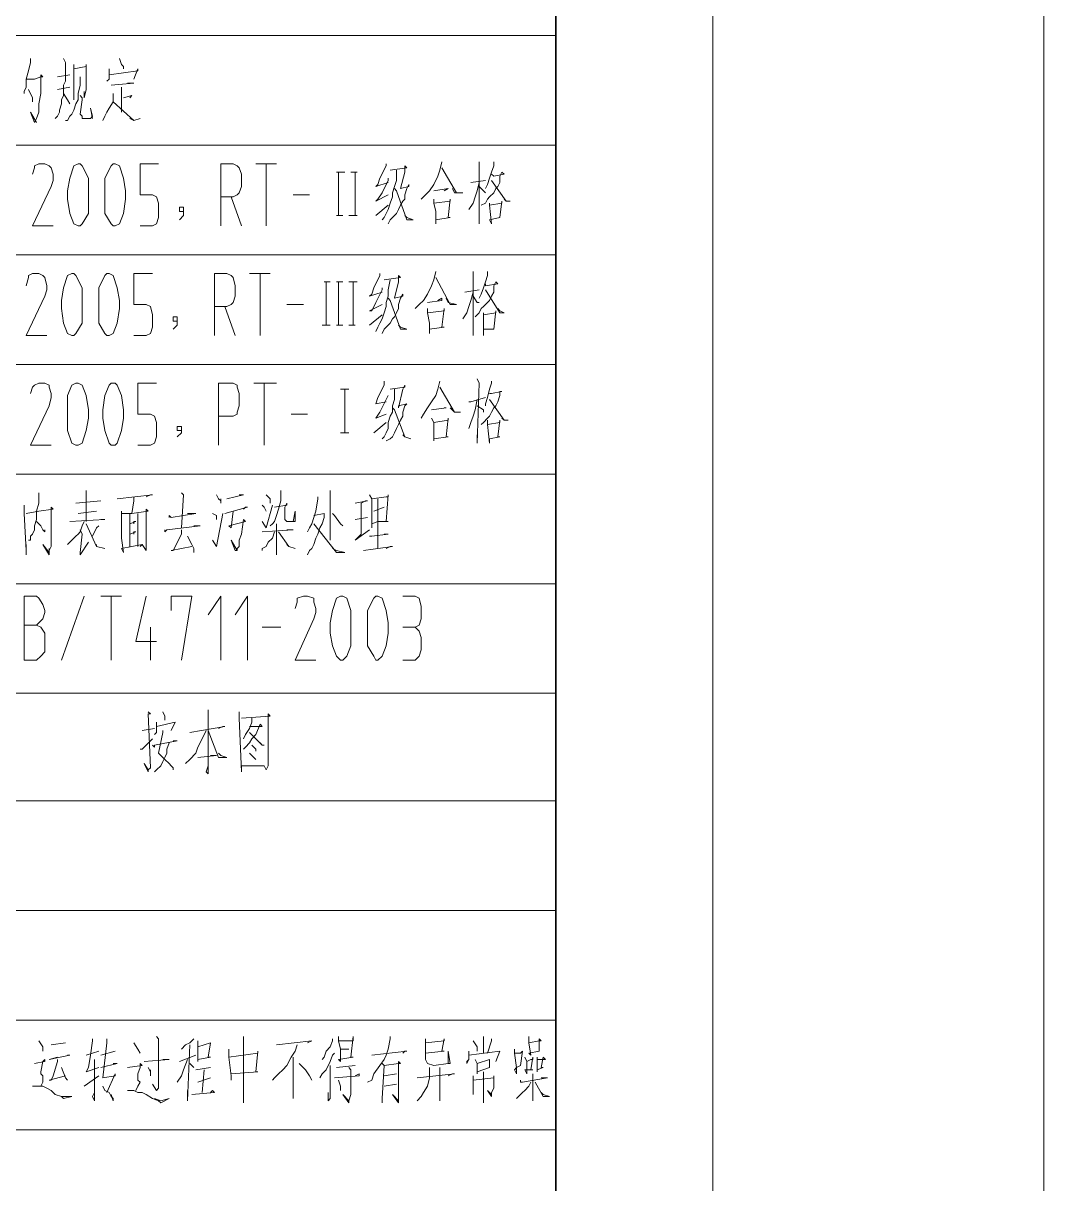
# Model space of a CAD drawing. Header units: inches. Extents: x 46040 to 48278, y -91226 to -88002.
# Drawn here: x 48040.7 to 48277.6, y -88799 to -88529.6 of the extents above; entities that cross this region are included whole.
import ezdxf

# ---------------------------------------------------------------- set-up
doc = ezdxf.new("R2010")
doc.units = ezdxf.units.IN
doc.layers.add('图层 1', color=7, linetype='Continuous')
doc.layers.add('轮廓线', color=7, linetype='Continuous')

msp = doc.modelspace()

# ---------------------------------------------------------------- linework, layer by layer
at = {"layer": '图层 1', "lineweight": 0}
msp.add_lwpolyline([(46039.835, -88001.65), (48277.593, -88001.65), (48277.593, -91226.291), (46039.835, -91226.291), (46039.835, -88001.65)], dxfattribs=at)
at = {"layer": '轮廓线', "lineweight": 18}
for points in [[(48200.796, -88003.568), (48200.796, -91059.248)], [(47511.995, -88532.529), (48164.316, -88532.529)], [(48042.394, -88537.808), (48042.394, -88538.769), (48041.913, -88540.689), (48041.433, -88542.609), (48041.433, -88544.529), (48040.956, -88545.49), (48040.956, -88545.969)], [(48050.073, -88537.808), (48050.554, -88538.769), (48050.554, -88541.17), (48050.554, -88543.09), (48050.073, -88544.049), (48050.073, -88545.49), (48050.073, -88546.449), (48049.593, -88547.41), (48049.593, -88548.369), (48049.116, -88549.808), (48049.116, -88550.289), (48048.636, -88551.25), (48048.155, -88551.728)], [(48063.034, -88537.808), (48063.515, -88539.25), (48063.995, -88539.728), (48063.995, -88540.209)], [(48052.476, -88539.25), (48052.476, -88540.209), (48052.476, -88545.969), (48052.476, -88547.41), (48052.476, -88546.93), (48052.476, -88545.49)], [(48060.636, -88540.209), (48060.636, -88541.17), (48060.636, -88541.65), (48060.636, -88542.129), (48060.636, -88542.609), (48060.155, -88543.09)], [(48060.636, -88541.65), (48067.355, -88540.689), (48067.355, -88540.209), (48066.394, -88542.609)], [(48041.433, -88542.609), (48043.355, -88542.609), (48044.796, -88542.129), (48045.276, -88542.129), (48044.796, -88541.65), (48044.796, -88544.049), (48044.796, -88545.969), (48044.316, -88548.369), (48044.316, -88550.289), (48043.835, -88551.728), (48043.355, -88552.689), (48042.394, -88550.289), (48043.835, -88552.689)], [(48048.636, -88542.129), (48051.515, -88541.65)], [(48053.913, -88542.129), (48053.913, -88542.609), (48053.913, -88544.049), (48053.433, -88545.969), (48053.433, -88547.41), (48052.956, -88548.369), (48052.476, -88549.808), (48051.995, -88550.769), (48051.515, -88551.25), (48051.034, -88552.209), (48050.554, -88552.209)], [(48041.913, -88545.01), (48042.874, -88546.93), (48042.874, -88547.889)], [(48048.636, -88545.01), (48051.515, -88544.529)], [(48050.073, -88545.969), (48051.034, -88547.41), (48051.515, -88548.369)], [(48061.593, -88545.969), (48061.593, -88546.449), (48061.593, -88547.889), (48060.636, -88549.33), (48060.155, -88550.289), (48059.675, -88551.25), (48059.194, -88552.209)], [(48061.116, -88544.049), (48066.394, -88543.568), (48065.913, -88543.568), (48064.956, -88543.568)], [(48063.515, -88544.529), (48063.515, -88545.01), (48063.515, -88550.289)], [(48053.913, -88546.449), (48054.394, -88546.93), (48054.394, -88547.41), (48053.913, -88550.769), (48054.394, -88551.25), (48054.394, -88551.728), (48054.874, -88551.728), (48055.835, -88551.728), (48056.316, -88551.728), (48056.796, -88551.25), (48056.316, -88549.33), (48056.796, -88551.728)], [(48063.995, -88546.93), (48063.995, -88546.93), (48065.913, -88546.449), (48065.433, -88546.93)], [(47511.995, -88557.969), (48164.316, -88557.969)], [(48137.913, -88561.808), (48137.433, -88563.728), (48136.956, -88565.17), (48135.995, -88567.09), (48135.034, -88568.529), (48134.073, -88569.49), (48133.116, -88570.449)], [(48146.554, -88561.808), (48146.554, -88562.289), (48146.554, -88576.209), (48146.554, -88575.728), (48146.554, -88574.289)], [(48149.913, -88561.808), (48149.913, -88562.769), (48149.433, -88564.209), (48148.956, -88565.65), (48148.476, -88567.09), (48147.995, -88568.049)], [(48042.874, -88564.689), (48043.355, -88563.25), (48043.355, -88562.769), (48044.316, -88562.289), (48045.753, -88562.289), (48046.714, -88562.769), (48047.194, -88563.25), (48047.675, -88564.689), (48047.675, -88566.129), (48047.194, -88567.568), (48042.874, -88576.689), (48047.675, -88576.689)], [(48053.913, -88576.689), (48054.394, -88576.209), (48055.835, -88573.808), (48055.835, -88570.449), (48055.835, -88568.529), (48055.835, -88565.65), (48054.394, -88562.769), (48053.913, -88562.289), (48053.433, -88562.289), (48052.476, -88562.769), (48051.515, -88565.65), (48051.034, -88568.529), (48051.034, -88570.449), (48051.515, -88573.808), (48052.476, -88576.209), (48053.433, -88576.689), (48053.913, -88576.689)], [(48062.073, -88576.689), (48063.034, -88576.209), (48063.995, -88573.808), (48064.476, -88570.449), (48064.476, -88568.529), (48063.995, -88565.65), (48063.034, -88562.769), (48062.073, -88562.289), (48061.593, -88562.289), (48061.116, -88562.769), (48059.675, -88565.65), (48059.675, -88568.529), (48059.675, -88570.449), (48059.675, -88573.808), (48061.116, -88576.209), (48061.593, -88576.689), (48062.073, -88576.689)], [(48067.835, -88576.689), (48070.714, -88576.689), (48071.675, -88576.209), (48072.155, -88574.769), (48072.155, -88571.41), (48071.675, -88569.969), (48070.714, -88569.49), (48067.835, -88569.49), (48067.835, -88562.289), (48072.155, -88562.289)], [(48086.554, -88576.689), (48086.554, -88562.289), (48089.433, -88562.289), (48090.394, -88562.769), (48090.874, -88563.25), (48091.355, -88564.689), (48091.355, -88567.568), (48090.874, -88569.01), (48090.394, -88569.49), (48089.433, -88569.969), (48086.554, -88569.969)], [(48094.714, -88562.289), (48099.515, -88562.289)], [(48097.116, -88562.289), (48097.116, -88576.689)], [(48113.433, -88564.209), (48115.355, -88564.209)], [(48113.913, -88564.209), (48113.913, -88574.289)], [(48116.796, -88564.209), (48118.233, -88564.209)], [(48117.753, -88564.209), (48117.753, -88574.289)], [(48124.956, -88562.289), (48124.956, -88562.769), (48123.515, -88565.65), (48123.034, -88567.09), (48122.554, -88567.568), (48125.433, -88566.609)], [(48127.355, -88563.728), (48127.355, -88566.129), (48126.874, -88567.568), (48126.394, -88569.01), (48126.394, -88569.969), (48125.913, -88571.41), (48125.433, -88572.849), (48124.956, -88573.808), (48124.476, -88574.769), (48123.995, -88575.25)], [(48125.913, -88563.728), (48129.753, -88563.25), (48129.276, -88562.769), (48129.276, -88564.209), (48128.316, -88568.049), (48130.233, -88567.568), (48130.233, -88567.09), (48129.753, -88568.049), (48129.276, -88569.49), (48129.276, -88570.449), (48128.796, -88570.93), (48128.316, -88571.889), (48127.835, -88572.849), (48127.355, -88573.808), (48126.394, -88574.769), (48125.913, -88575.25), (48125.433, -88576.209)], [(48137.913, -88563.25), (48141.276, -88569.01), (48142.714, -88569.01), (48140.796, -88569.01), (48140.316, -88568.049)], [(48149.433, -88564.689), (48149.913, -88565.17), (48152.316, -88564.689), (48151.835, -88564.209), (48151.355, -88565.17), (48151.355, -88566.609), (48150.874, -88567.568), (48150.394, -88568.049), (48149.913, -88569.01), (48148.956, -88569.969), (48148.476, -88570.449), (48147.995, -88571.41), (48147.034, -88571.889)], [(48125.433, -88565.65), (48125.433, -88566.129), (48123.995, -88569.01), (48123.034, -88570.449), (48122.554, -88570.93), (48125.433, -88569.49)], [(48146.554, -88566.609), (48146.073, -88568.529), (48145.593, -88569.969), (48145.116, -88571.41), (48144.155, -88572.849)], [(48144.636, -88566.609), (48144.636, -88566.609), (48147.995, -88566.129)], [(48146.554, -88567.568), (48147.515, -88568.529), (48147.995, -88569.01)], [(48088.956, -88569.969), (48091.355, -88576.689)], [(48103.355, -88569.49), (48107.194, -88569.49)], [(48126.874, -88568.049), (48127.355, -88568.529), (48129.753, -88575.25), (48131.194, -88575.25), (48129.753, -88574.769), (48129.276, -88574.289)], [(48135.995, -88568.529), (48139.355, -88568.049), (48138.394, -88568.529)], [(48077.913, -88573.33), (48076.956, -88573.33), (48076.956, -88572.369), (48077.913, -88572.369), (48077.913, -88574.289), (48076.956, -88575.25)], [(48122.554, -88574.289), (48125.433, -88571.889)], [(48135.995, -88570.449), (48135.995, -88571.41), (48136.476, -88573.33), (48136.476, -88576.209), (48136.476, -88575.25), (48139.835, -88574.769), (48139.355, -88574.769), (48139.835, -88570.449), (48139.835, -88570.93), (48135.995, -88571.41)], [(48148.956, -88571.41), (48148.956, -88571.889), (48149.433, -88576.209), (48148.956, -88575.25), (48151.355, -88574.769), (48151.835, -88570.93), (48151.835, -88571.41), (48148.956, -88571.889)], [(48113.433, -88574.289), (48114.874, -88574.289)], [(48116.316, -88574.289), (48118.233, -88574.289)], [(47557.593, -88583.41), (48164.316, -88583.41)], [(48041.433, -88590.609), (48041.913, -88588.689), (48041.913, -88588.209), (48042.874, -88587.728), (48044.316, -88587.728), (48045.276, -88588.209), (48045.753, -88588.689), (48046.233, -88590.609), (48046.233, -88591.568), (48045.753, -88593.01), (48041.433, -88602.129), (48046.233, -88602.129)], [(48052.476, -88602.129), (48052.956, -88601.65), (48054.394, -88599.25), (48054.394, -88595.889), (48054.394, -88593.969), (48054.394, -88591.09), (48052.956, -88588.209), (48052.476, -88587.728), (48051.995, -88587.728), (48051.034, -88588.209), (48050.073, -88591.09), (48049.593, -88593.969), (48049.593, -88595.889), (48050.073, -88599.25), (48051.034, -88601.65), (48051.995, -88602.129), (48052.476, -88602.129)], [(48060.636, -88602.129), (48061.593, -88601.65), (48062.554, -88599.25), (48063.034, -88595.889), (48063.034, -88593.969), (48062.554, -88591.09), (48061.593, -88588.209), (48060.636, -88587.728), (48060.155, -88587.728), (48059.675, -88588.209), (48058.233, -88591.09), (48058.233, -88593.969), (48058.233, -88595.889), (48058.233, -88599.25), (48059.675, -88601.65), (48060.155, -88602.129), (48060.636, -88602.129)], [(48066.394, -88602.129), (48069.276, -88602.129), (48070.233, -88601.65), (48070.714, -88600.209), (48070.714, -88597.33), (48070.233, -88595.41), (48069.276, -88594.93), (48066.394, -88594.93), (48066.394, -88587.728), (48070.714, -88587.728)], [(48085.116, -88602.129), (48085.116, -88587.728), (48087.995, -88587.728), (48088.956, -88588.209), (48089.433, -88588.689), (48089.913, -88590.609), (48089.913, -88593.01), (48089.433, -88594.449), (48088.956, -88594.93), (48087.995, -88595.41), (48085.116, -88595.41)], [(48093.276, -88587.728), (48098.073, -88587.728)], [(48095.675, -88587.728), (48095.675, -88602.129)], [(48123.515, -88587.728), (48123.515, -88588.209), (48122.073, -88591.09), (48121.593, -88592.529), (48121.116, -88593.01), (48123.995, -88592.049)], [(48124.476, -88589.17), (48128.316, -88588.689), (48127.835, -88588.209), (48127.835, -88589.65), (48126.874, -88593.49), (48128.796, -88593.01), (48128.796, -88592.529), (48128.316, -88593.49), (48127.835, -88594.93), (48127.835, -88595.889), (48127.355, -88596.849), (48126.874, -88597.808), (48126.394, -88598.289), (48125.913, -88599.25), (48124.956, -88600.209), (48124.476, -88600.689), (48123.995, -88601.65)], [(48136.476, -88587.25), (48135.995, -88589.17), (48135.515, -88590.609), (48134.554, -88592.529), (48133.593, -88593.969), (48132.636, -88594.93), (48131.675, -88595.889)], [(48136.476, -88588.689), (48139.835, -88594.93), (48141.276, -88594.93), (48139.355, -88594.449), (48138.874, -88593.49)], [(48145.116, -88587.25), (48145.116, -88587.728), (48145.116, -88602.129), (48145.116, -88601.17), (48145.116, -88599.728)], [(48148.476, -88587.25), (48148.476, -88588.209), (48147.995, -88589.65), (48147.515, -88591.09), (48147.034, -88592.529), (48146.554, -88593.49)], [(48110.554, -88589.65), (48111.995, -88589.65)], [(48111.034, -88599.728), (48111.034, -88589.65)], [(48113.433, -88589.65), (48114.874, -88589.65)], [(48113.913, -88599.728), (48113.913, -88589.65)], [(48116.316, -88589.65), (48118.233, -88589.65)], [(48117.276, -88599.728), (48117.276, -88589.65)], [(48123.995, -88591.09), (48123.995, -88591.568), (48122.554, -88594.449), (48121.593, -88596.369), (48121.116, -88596.369), (48123.995, -88594.93)], [(48125.913, -88589.17), (48125.433, -88591.568), (48125.433, -88593.01), (48124.956, -88594.449), (48124.956, -88595.41), (48124.476, -88596.849), (48123.995, -88598.289), (48123.515, -88599.25), (48123.034, -88600.209), (48122.554, -88601.17)], [(48143.194, -88592.049), (48143.194, -88592.049), (48146.554, -88591.568)], [(48147.995, -88590.129), (48147.995, -88590.609), (48150.874, -88590.129), (48150.394, -88589.65), (48149.913, -88590.609), (48149.913, -88592.049), (48149.433, -88593.01), (48148.956, -88593.969), (48148.476, -88594.449), (48147.515, -88595.41), (48147.034, -88595.889), (48146.554, -88596.849), (48145.593, -88597.808)], [(48147.995, -88591.568), (48147.995, -88591.568), (48151.355, -88596.849), (48152.316, -88596.849), (48151.355, -88596.369), (48150.874, -88595.889)], [(48125.433, -88593.49), (48125.913, -88593.969), (48128.316, -88600.689), (48129.753, -88600.689), (48128.316, -88600.209), (48127.835, -88599.728)], [(48134.554, -88594.449), (48137.913, -88593.969), (48137.913, -88593.49), (48136.956, -88593.969)], [(48145.116, -88592.049), (48144.636, -88593.969), (48144.155, -88595.41), (48143.675, -88596.849), (48142.714, -88598.289)], [(48145.116, -88593.01), (48146.073, -88594.449), (48146.554, -88594.449)], [(48087.515, -88595.41), (48089.913, -88602.129)], [(48101.913, -88594.93), (48105.753, -88594.93)], [(48134.554, -88595.889), (48134.554, -88596.849), (48135.034, -88599.25), (48135.034, -88601.65), (48135.034, -88600.689), (48138.394, -88600.209), (48137.913, -88600.209), (48138.394, -88595.889), (48138.394, -88596.369), (48134.554, -88596.849)], [(48147.515, -88596.849), (48147.515, -88597.808), (48147.515, -88602.129), (48147.515, -88600.689), (48149.913, -88600.689), (48150.394, -88596.369), (48150.394, -88596.849), (48147.515, -88597.33)], [(48076.476, -88598.769), (48075.515, -88598.769), (48075.515, -88597.808), (48076.476, -88597.808), (48076.476, -88599.728), (48075.515, -88600.689)], [(48110.073, -88599.728), (48111.995, -88599.728)], [(48113.433, -88599.728), (48114.874, -88599.728)], [(48116.316, -88599.728), (48117.753, -88599.728)], [(48121.116, -88599.728), (48123.995, -88597.33)], [(47557.593, -88608.849), (48164.316, -88608.849)], [(48042.394, -88615.568), (48042.874, -88614.129), (48043.355, -88613.65), (48044.316, -88613.17), (48045.753, -88613.17), (48046.714, -88613.65), (48046.714, -88614.129), (48047.194, -88615.568), (48047.194, -88616.529), (48046.714, -88618.449), (48042.394, -88627.568), (48047.194, -88627.568)], [(48053.433, -88627.568), (48054.394, -88627.09), (48055.355, -88624.209), (48055.835, -88621.33), (48055.835, -88619.41), (48055.355, -88616.049), (48054.394, -88613.65), (48053.433, -88613.17), (48052.956, -88613.17), (48051.995, -88613.65), (48051.034, -88616.049), (48051.034, -88619.41), (48051.034, -88621.33), (48051.034, -88624.209), (48051.995, -88627.09), (48052.956, -88627.568), (48053.433, -88627.568)], [(48062.073, -88627.568), (48062.554, -88627.09), (48063.515, -88624.209), (48063.995, -88621.33), (48063.995, -88619.41), (48063.515, -88616.049), (48062.554, -88613.65), (48062.073, -88613.17), (48061.116, -88613.17), (48060.636, -88613.65), (48059.675, -88616.049), (48059.194, -88619.41), (48059.194, -88621.33), (48059.675, -88624.209), (48060.636, -88627.09), (48061.116, -88627.568), (48062.073, -88627.568)], [(48067.355, -88627.568), (48070.233, -88627.568), (48071.194, -88627.09), (48071.675, -88625.65), (48071.675, -88622.289), (48071.194, -88620.849), (48070.233, -88620.369), (48067.355, -88620.369), (48067.355, -88613.17), (48071.675, -88613.17)], [(48086.073, -88627.568), (48086.073, -88613.17), (48089.433, -88613.17), (48090.394, -88613.65), (48090.394, -88614.129), (48090.874, -88615.568), (48090.874, -88618.449), (48090.394, -88619.889), (48090.394, -88620.369), (48089.433, -88620.849), (48086.073, -88620.849)], [(48094.233, -88613.17), (48099.515, -88613.17)], [(48096.636, -88613.17), (48096.636, -88627.568)], [(48124.476, -88612.689), (48124.476, -88613.65), (48123.034, -88616.529), (48122.554, -88617.969), (48124.956, -88617.49)], [(48137.433, -88612.689), (48136.956, -88614.609), (48136.476, -88616.049), (48135.515, -88617.49), (48134.554, -88618.93), (48133.593, -88620.369), (48133.116, -88621.33)], [(48146.073, -88612.209), (48146.554, -88613.17), (48146.073, -88627.09), (48146.073, -88626.609), (48146.073, -88625.17)], [(48149.433, -88612.689), (48149.433, -88613.17), (48148.956, -88614.609), (48148.476, -88616.529), (48147.995, -88617.969), (48147.995, -88618.449)], [(48114.394, -88614.609), (48116.316, -88614.609)], [(48115.355, -88614.609), (48115.355, -88624.689)], [(48125.433, -88616.049), (48124.956, -88617.01), (48123.515, -88619.889), (48122.554, -88621.33), (48124.956, -88620.369)], [(48126.874, -88614.609), (48126.874, -88617.01), (48126.394, -88618.449), (48126.394, -88619.889), (48125.913, -88620.849), (48125.433, -88622.289), (48125.433, -88623.728), (48124.956, -88624.689), (48124.476, -88625.65), (48123.995, -88626.129)], [(48125.913, -88614.609), (48129.276, -88614.129), (48129.276, -88613.65), (48128.796, -88614.609), (48127.835, -88618.93), (48127.835, -88618.449), (48129.753, -88617.969), (48129.276, -88618.449), (48128.796, -88619.889), (48128.796, -88620.849), (48128.316, -88621.808), (48127.835, -88622.769), (48127.355, -88623.728), (48126.874, -88624.689), (48126.394, -88625.65), (48125.913, -88626.129), (48124.956, -88626.609)], [(48148.956, -88615.568), (48149.433, -88615.568), (48151.835, -88615.09), (48151.355, -88615.09), (48151.355, -88616.049), (48150.874, -88617.49), (48150.394, -88618.449), (48149.913, -88618.93), (48149.433, -88619.889), (48148.956, -88620.849), (48148.476, -88621.33), (48147.515, -88622.289), (48147.034, -88622.769)], [(48144.155, -88617.49), (48144.636, -88617.49), (48147.995, -88616.529)], [(48146.073, -88617.01), (48145.593, -88619.41), (48145.116, -88620.849), (48144.636, -88622.289), (48144.155, -88623.728)], [(48146.073, -88618.449), (48147.515, -88619.41), (48147.515, -88619.889)], [(48102.874, -88620.369), (48106.714, -88620.369)], [(48135.515, -88619.41), (48138.874, -88618.93), (48138.394, -88618.93)], [(48135.515, -88621.33), (48135.995, -88622.289), (48135.995, -88624.209), (48135.995, -88626.609), (48135.995, -88626.129), (48139.355, -88625.65), (48138.874, -88625.65), (48139.355, -88621.33), (48139.355, -88621.808), (48135.995, -88622.289)], [(48077.433, -88624.209), (48076.476, -88624.209), (48076.476, -88623.25), (48077.433, -88623.25), (48077.433, -88624.689), (48076.476, -88625.65)], [(48122.073, -88624.689), (48124.956, -88622.289)], [(48148.476, -88621.808), (48148.476, -88622.769), (48148.956, -88627.09), (48148.956, -88626.129), (48151.355, -88625.65), (48150.874, -88625.65), (48151.355, -88621.808), (48151.355, -88622.289), (48148.476, -88622.769)], [(48114.394, -88624.689), (48116.316, -88624.689)], [(47511.995, -88634.289), (48164.316, -88634.289)], [(47511.995, -88634.289), (48164.316, -88634.289)], [(47560.476, -88634.289), (48164.316, -88634.289)], [(48044.316, -88638.609), (48044.316, -88641.01), (48043.835, -88642.93), (48043.835, -88643.41), (48043.835, -88644.849), (48043.355, -88646.289), (48043.355, -88647.25), (48042.874, -88648.209), (48042.394, -88648.689), (48042.394, -88649.65), (48041.913, -88649.65)], [(48055.355, -88638.129), (48055.355, -88639.09), (48055.355, -88645.33)], [(48062.554, -88640.049), (48070.714, -88639.09), (48070.233, -88639.09), (48069.276, -88639.568)], [(48066.394, -88639.568), (48066.394, -88640.529), (48065.913, -88643.41)], [(48077.433, -88638.609), (48077.913, -88639.09), (48077.433, -88646.769)], [(48085.593, -88639.09), (48086.073, -88640.049), (48086.554, -88640.529), (48086.554, -88641.01), (48086.554, -88640.049)], [(48087.995, -88640.049), (48091.835, -88639.09), (48091.355, -88639.09), (48090.874, -88639.09)], [(48097.116, -88639.09), (48098.073, -88640.049), (48098.073, -88641.01)], [(48100.476, -88638.129), (48100.476, -88638.609), (48100.476, -88640.529), (48099.995, -88642.449), (48099.515, -88643.889), (48099.034, -88645.33), (48098.554, -88645.808), (48098.073, -88646.289)], [(48109.116, -88639.568), (48109.116, -88640.049), (48108.636, -88642.93), (48108.155, -88644.369), (48107.675, -88645.808), (48107.194, -88646.769), (48106.714, -88647.728)], [(48111.995, -88638.129), (48111.995, -88639.09), (48111.995, -88639.568), (48111.995, -88649.65), (48111.995, -88649.17), (48111.995, -88647.728)], [(48121.116, -88639.09), (48121.593, -88640.049), (48121.593, -88643.41), (48121.593, -88646.769), (48121.593, -88645.808), (48123.034, -88645.33), (48125.433, -88645.33), (48124.956, -88645.33), (48125.433, -88639.09), (48125.433, -88639.568), (48124.956, -88639.568), (48121.593, -88640.049)], [(48123.034, -88640.049), (48123.034, -88651.568)], [(48040.956, -88641.49), (48040.956, -88643.41), (48041.433, -88652.049), (48041.433, -88653.01), (48041.433, -88652.529), (48041.433, -88650.609)], [(48041.433, -88643.41), (48044.316, -88642.93), (48047.675, -88642.449), (48047.194, -88641.969), (48047.194, -88642.449), (48047.194, -88644.849), (48047.194, -88647.25), (48047.194, -88649.17), (48047.194, -88649.65), (48047.194, -88651.09), (48046.714, -88652.049), (48046.714, -88653.01), (48045.276, -88650.609), (48046.714, -88652.529), (48046.714, -88651.568)], [(48052.956, -88641.01), (48058.714, -88640.529)], [(48053.433, -88643.41), (48057.753, -88642.93)], [(48068.316, -88650.609), (48069.276, -88652.049), (48069.276, -88651.09), (48069.276, -88647.25), (48069.276, -88642.449), (48069.753, -88642.93), (48065.913, -88643.41), (48063.515, -88643.41)], [(48063.515, -88642.93), (48063.515, -88643.889), (48063.515, -88649.17), (48063.995, -88652.529), (48063.515, -88651.568), (48068.316, -88650.609), (48067.835, -88651.09)], [(48087.515, -88643.41), (48092.796, -88641.969), (48092.316, -88641.969), (48091.835, -88642.449)], [(48089.433, -88642.93), (48088.956, -88646.769), (48088.476, -88646.289), (48092.316, -88645.33), (48091.835, -88644.849), (48091.355, -88648.209), (48090.874, -88649.65), (48090.874, -88651.09), (48090.394, -88651.568), (48090.394, -88652.049), (48089.913, -88652.049), (48088.956, -88649.65), (48090.394, -88652.049)], [(48096.155, -88641.49), (48096.636, -88641.969), (48097.116, -88642.93)], [(48096.155, -88645.33), (48097.116, -88646.769), (48098.554, -88641.49)], [(48099.034, -88641.969), (48099.034, -88641.969), (48101.913, -88641.49), (48101.913, -88641.01), (48101.433, -88641.969), (48101.433, -88643.41), (48101.433, -88644.369), (48101.433, -88644.849), (48101.913, -88645.33), (48103.355, -88645.33), (48103.835, -88645.33), (48103.835, -88642.93), (48103.355, -88645.33)], [(48117.753, -88641.01), (48120.636, -88640.529), (48120.155, -88640.529), (48119.194, -88641.01), (48119.194, -88648.209), (48117.753, -88649.65), (48121.116, -88647.25)], [(48122.073, -88642.93), (48124.476, -88641.969)], [(48043.835, -88645.33), (48044.796, -88646.289), (48045.276, -88647.25), (48045.753, -88647.728), (48045.753, -88647.25)], [(48054.874, -88645.33), (48054.394, -88646.289), (48053.913, -88647.728), (48053.433, -88648.209), (48052.956, -88648.689), (48051.995, -88649.65), (48051.515, -88650.129), (48051.034, -88650.609)], [(48051.515, -88645.33), (48059.675, -88644.849), (48059.194, -88644.849), (48058.714, -88644.849)], [(48065.433, -88643.41), (48065.433, -88651.09)], [(48065.433, -88645.808), (48066.874, -88645.33), (48066.394, -88645.33), (48066.394, -88645.808)], [(48067.355, -88643.41), (48067.355, -88651.09)], [(48084.636, -88643.41), (48085.593, -88643.889), (48085.593, -88644.849)], [(48084.636, -88649.65), (48085.593, -88651.09), (48087.034, -88643.41)], [(48108.155, -88643.889), (48110.554, -88643.41), (48110.554, -88644.369), (48110.073, -88645.808), (48109.593, -88646.769), (48109.116, -88648.209), (48108.636, -88649.17), (48108.155, -88650.609), (48107.675, -88651.568), (48107.194, -88652.049), (48106.714, -88653.01)], [(48112.476, -88643.41), (48112.956, -88643.889), (48114.394, -88645.808), (48114.874, -88646.289)], [(48120.636, -88644.369), (48120.636, -88644.369), (48117.753, -88644.849)], [(48053.913, -88647.25), (48054.394, -88648.209), (48053.913, -88652.529), (48053.913, -88653.01), (48055.835, -88650.129)], [(48058.233, -88646.289), (48057.753, -88646.769), (48056.796, -88648.689)], [(48065.433, -88648.209), (48066.874, -88647.728), (48066.394, -88647.728), (48066.394, -88648.209)], [(48073.593, -88647.25), (48073.593, -88647.728), (48074.073, -88647.25), (48077.913, -88646.769), (48081.753, -88646.289), (48081.276, -88646.289), (48080.316, -88646.289)], [(48077.433, -88647.25), (48077.433, -88648.209), (48075.515, -88652.049), (48075.034, -88652.049), (48079.835, -88651.09)], [(48096.155, -88647.728), (48103.355, -88647.25), (48102.874, -88647.25), (48101.913, -88647.25)], [(48099.034, -88647.728), (48098.554, -88649.17), (48097.593, -88650.129), (48097.116, -88651.09), (48096.155, -88651.568), (48096.155, -88652.049)], [(48099.515, -88645.808), (48099.515, -88653.01), (48099.515, -88652.049), (48099.515, -88651.09)], [(48108.155, -88645.808), (48113.433, -88652.529), (48115.355, -88652.529), (48113.433, -88652.049), (48112.476, -88651.568)], [(48121.116, -88648.689), (48121.593, -88648.689), (48125.433, -88648.209), (48124.956, -88648.209), (48124.476, -88648.209)], [(48078.874, -88648.689), (48079.835, -88650.609), (48080.316, -88651.568), (48080.316, -88652.049), (48080.316, -88652.529)], [(48119.675, -88652.049), (48126.394, -88651.09), (48125.913, -88651.09), (48124.956, -88651.568)], [(47557.593, -88659.728), (48164.316, -88659.728)], [(48040.956, -88677.49), (48040.956, -88662.609), (48043.835, -88662.609), (48044.316, -88663.09), (48045.276, -88664.529), (48045.753, -88665.969), (48045.753, -88666.449), (48045.276, -88667.889), (48044.316, -88668.849), (48043.835, -88669.33)], [(48049.593, -88677.49), (48054.874, -88662.609)], [(48058.714, -88662.609), (48063.515, -88662.609)], [(48061.116, -88662.609), (48061.116, -88677.49)], [(48071.675, -88673.17), (48066.874, -88673.17), (48069.276, -88662.609)], [(48075.034, -88665.969), (48075.034, -88662.609), (48079.835, -88662.609), (48077.433, -88677.49)], [(48086.554, -88677.49), (48086.554, -88662.609), (48083.675, -88666.93)], [(48092.796, -88677.49), (48092.796, -88662.609), (48089.913, -88666.93)], [(48103.835, -88665.49), (48104.316, -88664.049), (48104.316, -88663.09), (48105.753, -88662.609), (48106.714, -88662.609), (48108.155, -88663.09), (48108.155, -88664.049), (48108.636, -88665.49), (48108.636, -88666.449), (48108.155, -88667.889), (48103.835, -88677.49), (48108.636, -88677.49)], [(48114.874, -88677.49), (48115.835, -88676.529), (48116.796, -88674.129), (48116.796, -88671.25), (48116.796, -88668.849), (48116.796, -88665.969), (48115.835, -88663.09), (48114.874, -88662.609), (48114.394, -88662.609), (48113.433, -88663.09), (48112.476, -88665.969), (48111.995, -88668.849), (48111.995, -88671.25), (48112.476, -88674.129), (48113.433, -88676.529), (48114.394, -88677.49), (48114.874, -88677.49)], [(48123.034, -88677.49), (48123.995, -88676.529), (48124.956, -88674.129), (48125.433, -88671.25), (48125.433, -88668.849), (48124.956, -88665.969), (48123.995, -88663.09), (48123.034, -88662.609), (48122.554, -88662.609), (48122.073, -88663.09), (48120.636, -88665.969), (48120.636, -88668.849), (48120.636, -88671.25), (48120.636, -88674.129), (48122.073, -88676.529), (48122.554, -88677.49), (48123.034, -88677.49)], [(48128.796, -88662.609), (48131.675, -88662.609), (48132.636, -88663.09), (48133.116, -88665.01), (48133.116, -88667.889), (48132.636, -88669.33), (48131.675, -88669.808), (48132.636, -88670.769), (48133.116, -88672.209), (48133.116, -88675.09), (48132.636, -88676.529), (48131.675, -88677.49), (48128.796, -88677.49)], [(48040.956, -88669.33), (48043.835, -88669.33), (48044.796, -88669.808), (48045.753, -88671.25), (48045.753, -88672.689), (48045.753, -88674.129), (48045.753, -88675.568), (48044.796, -88676.529), (48043.835, -88677.49), (48040.956, -88677.49)], [(48070.233, -88677.49), (48070.233, -88669.808)], [(48096.155, -88669.808), (48100.476, -88669.808)], [(48128.796, -88669.808), (48131.675, -88669.808)], [(47557.593, -88685.17), (48164.316, -88685.17)], [(48069.753, -88689.49), (48070.233, -88689.969), (48069.753, -88689.969), (48070.233, -88702.449), (48069.753, -88702.93), (48069.753, -88703.41), (48068.796, -88701.49), (48069.753, -88702.93)], [(48073.116, -88689.49), (48073.593, -88690.449), (48073.593, -88690.93), (48073.593, -88691.41)], [(48083.675, -88689.01), (48083.675, -88698.609), (48083.675, -88703.889), (48083.194, -88703.41), (48083.675, -88701.969)], [(48090.874, -88689.49), (48090.874, -88690.93), (48091.355, -88703.41), (48091.355, -88701.969), (48096.636, -88701.969), (48095.675, -88701.969)], [(48091.355, -88690.93), (48098.073, -88690.449), (48097.593, -88689.969), (48097.593, -88690.93), (48097.593, -88701.969), (48097.116, -88702.93), (48096.636, -88701.969)], [(48093.753, -88690.93), (48093.753, -88691.889), (48093.276, -88693.33), (48092.316, -88694.769), (48091.835, -88695.728)], [(48068.316, -88693.808), (48071.194, -88693.33)], [(48071.675, -88691.889), (48071.675, -88692.849), (48071.675, -88693.808), (48071.675, -88694.289), (48071.194, -88694.769)], [(48071.675, -88692.849), (48075.995, -88691.889), (48075.034, -88693.808)], [(48073.116, -88693.808), (48073.116, -88694.289), (48072.155, -88699.09), (48072.636, -88699.568), (48073.116, -88700.049), (48073.593, -88700.529), (48074.554, -88701.49), (48075.034, -88701.969), (48075.515, -88702.449), (48075.515, -88702.93)], [(48083.194, -88693.808), (48082.233, -88695.728), (48081.276, -88697.65), (48080.796, -88699.09), (48079.355, -88700.529), (48078.394, -88701.49)], [(48079.355, -88694.289), (48087.515, -88692.849), (48087.034, -88692.849), (48086.073, -88693.33)], [(48083.675, -88693.808), (48086.073, -88700.049), (48087.995, -88700.049), (48086.554, -88699.568), (48086.073, -88699.09)], [(48093.276, -88692.849), (48093.753, -88692.849), (48096.155, -88692.849), (48095.675, -88692.369), (48094.714, -88694.769), (48093.753, -88695.728), (48093.276, -88696.689), (48092.316, -88697.65), (48091.835, -88698.129)], [(48067.835, -88698.129), (48068.316, -88698.129), (48070.714, -88695.728)], [(48070.714, -88697.17), (48071.194, -88697.65), (48071.194, -88697.17), (48076.476, -88696.209), (48075.995, -88696.209), (48075.515, -88696.209)], [(48074.554, -88696.689), (48074.073, -88698.129), (48074.073, -88699.09), (48073.593, -88700.049), (48073.116, -88701.01), (48072.636, -88701.969), (48071.675, -88702.93), (48071.194, -88703.41)], [(48081.276, -88700.049), (48085.593, -88699.568), (48085.116, -88699.568), (48084.155, -88699.568)], [(48093.276, -88699.09), (48094.233, -88700.049), (48094.714, -88700.529)], [(48093.753, -88697.17), (48094.714, -88698.129), (48094.714, -88698.609)], [(47511.995, -88710.129), (48164.316, -88710.129)], [(47511.995, -88710.129), (48164.316, -88710.129)], [(47511.995, -88710.129), (48164.316, -88710.129)], [(47511.995, -88710.129), (48164.316, -88710.129)], [(47511.995, -88735.568), (48164.316, -88735.568)], [(47548.476, -88735.568), (48164.316, -88735.568)], [(47511.995, -88761.01), (48164.316, -88761.01)], [(47548.476, -88761.01), (48164.316, -88761.01)], [(48044.316, -88765.808), (48045.276, -88767.25), (48045.276, -88768.209)], [(48047.194, -88766.769), (48050.554, -88766.289)], [(48056.796, -88765.33), (48056.796, -88765.808), (48056.316, -88769.17), (48055.835, -88772.049), (48055.355, -88773.01), (48058.233, -88772.049)], [(48060.155, -88765.33), (48060.155, -88766.289), (48059.194, -88774.449), (48062.073, -88773.969), (48062.073, -88773.49), (48060.155, -88777.808)], [(48066.394, -88766.289), (48067.355, -88767.728), (48067.835, -88768.689)], [(48071.675, -88764.849), (48072.155, -88765.33), (48072.155, -88774.93), (48072.155, -88776.849), (48071.675, -88777.33), (48070.714, -88775.889)], [(48080.316, -88765.33), (48079.355, -88766.289), (48078.394, -88766.769), (48077.433, -88767.728)], [(48079.355, -88766.769), (48078.874, -88779.728), (48078.874, -88778.289), (48078.874, -88777.33)], [(48081.276, -88765.808), (48081.276, -88766.769), (48081.276, -88769.17), (48081.276, -88770.609)], [(48081.276, -88770.129), (48084.155, -88769.65), (48083.675, -88769.65), (48084.155, -88766.289), (48081.276, -88767.25)], [(48091.835, -88764.849), (48091.835, -88765.808), (48091.835, -88765.33), (48091.835, -88780.209), (48091.835, -88779.25), (48091.835, -88778.769)], [(48104.316, -88766.769), (48103.835, -88768.209), (48102.874, -88769.65), (48101.913, -88771.568), (48100.956, -88772.529), (48099.995, -88773.49), (48099.034, -88774.449), (48098.554, -88774.93)], [(48099.515, -88766.769), (48107.675, -88765.808), (48106.714, -88766.289)], [(48112.476, -88765.33), (48112.476, -88765.808), (48111.995, -88767.25), (48111.034, -88768.209), (48110.554, -88769.65), (48110.073, -88770.129)], [(48113.913, -88764.849), (48113.913, -88765.808), (48114.394, -88767.728), (48114.394, -88769.17), (48114.394, -88770.129), (48114.394, -88770.609), (48113.913, -88770.129), (48117.276, -88769.65), (48116.796, -88769.65), (48117.276, -88764.849), (48117.276, -88765.33), (48117.276, -88765.808), (48113.913, -88765.808)], [(48125.913, -88764.849), (48125.913, -88765.33), (48125.433, -88767.728), (48124.956, -88769.17), (48124.476, -88770.129), (48123.515, -88771.568), (48122.073, -88773.49), (48121.593, -88774.93), (48120.636, -88775.41)], [(48134.073, -88765.33), (48134.073, -88766.289), (48134.073, -88770.129), (48134.554, -88771.09), (48135.995, -88771.568), (48139.355, -88771.09), (48139.835, -88771.09), (48139.355, -88768.209), (48139.355, -88771.09)], [(48134.073, -88766.289), (48138.394, -88765.808), (48138.394, -88765.33), (48137.913, -88768.209), (48138.394, -88768.209), (48134.073, -88768.689)], [(48145.116, -88765.808), (48146.073, -88767.25), (48146.073, -88768.209)], [(48147.515, -88764.849), (48147.515, -88765.808), (48147.515, -88768.689)], [(48149.433, -88765.33), (48149.433, -88765.808), (48148.476, -88768.689)], [(48158.073, -88764.849), (48158.073, -88766.289), (48158.554, -88769.17), (48158.073, -88768.689), (48160.476, -88768.209), (48160.476, -88765.33), (48160.956, -88765.808), (48160.476, -88765.808), (48158.073, -88766.289)], [(48048.636, -88769.65), (48046.714, -88770.129), (48051.515, -88769.17), (48051.034, -88769.17)], [(48058.233, -88768.209), (48055.355, -88769.17)], [(48058.714, -88769.17), (48062.073, -88768.209)], [(48080.796, -88769.17), (48076.956, -88770.609)], [(48088.476, -88767.728), (48088.476, -88769.65), (48088.956, -88773.969), (48088.956, -88774.93)], [(48088.476, -88769.65), (48095.194, -88768.689), (48095.194, -88768.209), (48094.714, -88773.01), (48095.194, -88773.01), (48088.956, -88773.49)], [(48112.956, -88768.689), (48112.476, -88769.17), (48111.995, -88770.609), (48111.034, -88772.529), (48110.073, -88773.49), (48109.593, -88774.449)], [(48114.394, -88767.728), (48116.316, -88767.728)], [(48121.593, -88769.17), (48129.753, -88768.209), (48129.276, -88768.209)], [(48129.276, -88768.209), (48128.796, -88768.689)], [(48144.155, -88768.209), (48144.155, -88769.17), (48144.155, -88770.129), (48143.675, -88771.09), (48143.675, -88770.609), (48144.155, -88770.129)], [(48144.155, -88769.17), (48151.355, -88768.209), (48150.394, -88770.609)], [(48154.714, -88767.728), (48154.714, -88768.689), (48155.194, -88772.049), (48155.194, -88773.49), (48154.714, -88772.529), (48155.194, -88772.049), (48156.155, -88771.568), (48156.636, -88768.209), (48156.155, -88768.689), (48154.714, -88768.689)], [(48043.355, -88771.09), (48045.753, -88770.609), (48045.753, -88770.129), (48045.276, -88770.609), (48044.796, -88773.01), (48044.796, -88773.49), (48045.276, -88773.969), (48045.276, -88774.449), (48045.276, -88775.41), (48044.796, -88776.369)], [(48050.554, -88773.969), (48046.714, -88774.93), (48047.194, -88774.93), (48047.675, -88773.969), (48048.636, -88770.609), (48048.636, -88770.129)], [(48049.593, -88772.049), (48050.554, -88774.449), (48051.034, -88774.93)], [(48057.276, -88770.129), (48057.276, -88770.609), (48057.276, -88779.728), (48056.796, -88778.769), (48057.276, -88777.808)], [(48058.714, -88772.049), (48062.554, -88771.09), (48062.073, -88771.09), (48061.593, -88771.09)], [(48064.956, -88772.049), (48068.316, -88771.568), (48067.835, -88771.09), (48067.835, -88772.049), (48067.355, -88773.49), (48067.355, -88773.969), (48067.355, -88774.93), (48067.835, -88775.41), (48067.355, -88776.369), (48066.874, -88777.33)], [(48068.796, -88770.609), (48074.554, -88770.129), (48074.073, -88770.129), (48073.116, -88770.129)], [(48069.753, -88772.049), (48070.233, -88773.01), (48070.233, -88773.969), (48070.233, -88772.529)], [(48078.874, -88770.129), (48077.913, -88772.529), (48077.433, -88773.969), (48076.476, -88775.41)], [(48079.355, -88771.09), (48080.316, -88772.049)], [(48080.796, -88772.529), (48084.155, -88772.049)], [(48103.355, -88769.65), (48103.355, -88770.129), (48103.355, -88778.769), (48103.355, -88779.25), (48103.355, -88778.289), (48103.355, -88777.808)], [(48107.675, -88774.93), (48107.194, -88773.969), (48106.233, -88772.529), (48104.796, -88771.09)], [(48111.995, -88771.568), (48111.995, -88779.25), (48111.515, -88779.728), (48111.515, -88778.769), (48111.515, -88777.808)], [(48113.433, -88772.049), (48117.753, -88771.568)], [(48116.316, -88772.049), (48116.796, -88772.529), (48116.796, -88776.369), (48116.796, -88778.289), (48116.316, -88779.728), (48116.316, -88780.209), (48114.874, -88778.289), (48116.316, -88779.728)], [(48124.476, -88771.568), (48127.835, -88771.09), (48127.835, -88770.609), (48128.316, -88771.09), (48127.835, -88771.09), (48127.835, -88779.728), (48127.835, -88780.209), (48126.394, -88778.289), (48127.835, -88779.728)], [(48135.034, -88772.049), (48135.034, -88774.449), (48134.554, -88776.369), (48133.593, -88777.808), (48133.116, -88778.769), (48132.155, -88779.728)], [(48137.433, -88772.049), (48137.433, -88779.728), (48137.433, -88778.289), (48137.433, -88776.849)], [(48145.593, -88770.129), (48146.073, -88771.09), (48146.073, -88773.49), (48146.073, -88773.01), (48148.956, -88772.049), (48148.956, -88770.129), (48146.073, -88771.09)], [(48157.116, -88769.65), (48157.593, -88770.609), (48157.593, -88773.49), (48157.116, -88772.529), (48159.034, -88772.529), (48158.554, -88772.529), (48159.034, -88769.65), (48159.034, -88770.129), (48158.554, -88770.129), (48157.593, -88770.609)], [(48159.995, -88769.65), (48159.995, -88770.129), (48159.995, -88773.01), (48159.995, -88772.529), (48161.433, -88772.049), (48160.956, -88772.049), (48161.433, -88769.65), (48161.913, -88770.129), (48161.433, -88770.129), (48159.995, -88770.129)], [(48054.874, -88776.369), (48058.233, -88773.969)], [(48084.155, -88774.449), (48081.276, -88775.41)], [(48082.714, -88772.529), (48082.233, -88777.808)], [(48112.956, -88774.449), (48118.714, -88773.969), (48118.714, -88773.49), (48117.753, -88773.969)], [(48113.913, -88774.93), (48114.394, -88776.369), (48114.394, -88776.849), (48114.394, -88777.33)], [(48127.355, -88773.49), (48124.476, -88773.969)], [(48132.155, -88774.449), (48140.796, -88773.49), (48140.316, -88773.49), (48139.355, -88773.969)], [(48145.116, -88774.93), (48149.913, -88774.449), (48149.913, -88773.969), (48149.913, -88776.849), (48149.433, -88777.808), (48149.433, -88778.289), (48149.433, -88778.769), (48148.476, -88777.33), (48149.433, -88778.289)], [(48147.515, -88773.01), (48147.515, -88773.49), (48147.515, -88778.289), (48147.515, -88780.209), (48147.515, -88779.25), (48147.515, -88778.289)], [(48156.155, -88774.93), (48156.155, -88775.41), (48156.636, -88775.41), (48162.394, -88774.449), (48161.913, -88774.449), (48160.956, -88774.449)], [(48159.034, -88773.49), (48159.034, -88773.49), (48159.034, -88773.969), (48159.034, -88779.728), (48159.034, -88779.25), (48159.034, -88777.808)], [(48042.874, -88776.369), (48044.316, -88776.369), (48045.276, -88776.369), (48046.233, -88776.849), (48047.194, -88777.33), (48048.155, -88778.289), (48049.593, -88778.769), (48050.073, -88779.25), (48051.995, -88778.769), (48050.073, -88778.769), (48049.593, -88778.769)], [(48059.194, -88776.369), (48059.675, -88777.33), (48060.636, -88777.808), (48061.116, -88778.769), (48061.593, -88779.25), (48061.593, -88779.728), (48061.116, -88778.289)], [(48064.956, -88777.33), (48066.394, -88777.33), (48067.355, -88777.808), (48068.316, -88777.808), (48069.276, -88778.289), (48070.714, -88779.25), (48072.155, -88779.728), (48072.636, -88780.209), (48074.554, -88779.25), (48072.636, -88779.728), (48071.194, -88779.25)], [(48079.835, -88778.289), (48085.116, -88777.808), (48084.636, -88777.33), (48084.155, -88777.808)], [(48124.476, -88776.369), (48127.355, -88775.889)], [(48158.554, -88775.41), (48158.073, -88776.369), (48157.116, -88777.33), (48156.636, -88777.808), (48156.155, -88778.289), (48155.675, -88778.769), (48155.194, -88779.25)], [(48159.515, -88775.41), (48161.433, -88778.769), (48162.874, -88778.769), (48161.433, -88778.289), (48160.956, -88777.808)], [(47511.995, -88786.449), (48164.316, -88786.449)], [(47548.476, -88786.449), (48164.316, -88786.449)]]:
    msp.add_lwpolyline(points, dxfattribs=at)
at = {"layer": '轮廓线', "lineweight": 35}
msp.add_lwpolyline([(48164.316, -88039.568), (48164.316, -91022.767)], dxfattribs=at)
at = {"layer": '轮廓线', "lineweight": 18}
for points, knots in [([(48052.476, -88540.209), (48052.476, -88540.209), (48055.355, -88539.728), (48055.355, -88539.728), (48055.355, -88539.728), (48055.355, -88539.25), (48055.355, -88539.25), (48055.355, -88539.25), (48055.355, -88539.728), (48055.355, -88539.728), (48055.355, -88539.728), (48055.355, -88545.01), (48055.355, -88545.01), (48055.355, -88545.01), (48054.874, -88546.93), (48054.874, -88546.93), (48054.874, -88546.93), (48054.874, -88545.969), (48054.874, -88545.969), (48054.874, -88545.969), (48054.874, -88545.49), (48054.874, -88545.49)], [0, 0, 0, 0, 1, 1, 1, 2, 2, 2, 3, 3, 3, 4, 4, 4, 5, 5, 5, 6, 6, 6, 7, 7, 7, 7]), ([(48061.593, -88547.889), (48061.593, -88547.889), (48061.593, -88547.889), (48061.593, -88547.889), (48061.593, -88547.889), (48066.394, -88552.209), (48066.394, -88552.209), (48066.394, -88552.209), (48067.835, -88551.728), (48067.835, -88551.728), (48067.835, -88551.728), (48066.394, -88552.209), (48066.394, -88552.209), (48066.394, -88552.209), (48065.433, -88551.728), (48065.433, -88551.728)], [0, 0, 0, 0, 1, 1, 1, 2, 2, 2, 3, 3, 3, 4, 4, 4, 5, 5, 5, 5]), ([(48149.433, -88566.129), (48149.433, -88566.129), (48149.433, -88566.129), (48149.433, -88566.129), (48149.433, -88566.129), (48152.796, -88570.93), (48152.796, -88570.93), (48152.796, -88570.93), (48153.753, -88570.93), (48153.753, -88570.93), (48153.753, -88570.93), (48152.796, -88570.93), (48152.796, -88570.93), (48152.796, -88570.93), (48152.316, -88570.449), (48152.316, -88570.449)], [0, 0, 0, 0, 1, 1, 1, 2, 2, 2, 3, 3, 3, 4, 4, 4, 5, 5, 5, 5]), ([(48137.433, -88614.129), (48137.433, -88614.129), (48140.796, -88619.889), (48140.796, -88619.889), (48140.796, -88619.889), (48142.233, -88619.889), (48142.233, -88619.889), (48142.233, -88619.889), (48140.796, -88619.889), (48140.796, -88619.889), (48140.796, -88619.889), (48139.835, -88618.93), (48139.835, -88618.93)], [0, 0, 0, 0, 1, 1, 1, 2, 2, 2, 3, 3, 3, 4, 4, 4, 4]), ([(48148.956, -88617.01), (48148.956, -88617.01), (48148.956, -88617.01), (48148.956, -88617.01), (48148.956, -88617.01), (48152.316, -88621.808), (48152.316, -88621.808), (48152.316, -88621.808), (48153.276, -88621.808), (48153.276, -88621.808), (48153.276, -88621.808), (48152.316, -88621.808), (48152.316, -88621.808), (48152.316, -88621.808), (48151.835, -88621.33), (48151.835, -88621.33)], [0, 0, 0, 0, 1, 1, 1, 2, 2, 2, 3, 3, 3, 4, 4, 4, 5, 5, 5, 5]), ([(48126.394, -88618.93), (48126.394, -88618.93), (48126.874, -88619.41), (48126.874, -88619.41), (48126.874, -88619.41), (48129.276, -88625.65), (48129.276, -88625.65), (48129.276, -88625.65), (48130.714, -88626.129), (48130.714, -88626.129), (48130.714, -88626.129), (48129.276, -88625.65), (48129.276, -88625.65), (48129.276, -88625.65), (48128.796, -88625.17), (48128.796, -88625.17)], [0, 0, 0, 0, 1, 1, 1, 2, 2, 2, 3, 3, 3, 4, 4, 4, 5, 5, 5, 5]), ([(48074.554, -88643.889), (48074.554, -88643.889), (48074.554, -88644.369), (48074.554, -88644.369), (48074.554, -88644.369), (48074.554, -88643.889), (48074.554, -88643.889), (48074.554, -88643.889), (48075.034, -88644.369), (48075.034, -88644.369), (48075.034, -88644.369), (48080.796, -88643.41), (48080.796, -88643.41), (48080.796, -88643.41), (48080.316, -88643.41), (48080.316, -88643.41), (48080.316, -88643.41), (48078.874, -88643.41), (48078.874, -88643.41)], [0, 0, 0, 0, 1, 1, 1, 2, 2, 2, 3, 3, 3, 4, 4, 4, 5, 5, 5, 6, 6, 6, 6]), ([(48055.355, -88645.808), (48055.355, -88645.808), (48057.753, -88651.09), (48057.753, -88651.09), (48057.753, -88651.09), (48059.675, -88651.568), (48059.675, -88651.568), (48059.675, -88651.568), (48057.753, -88651.09), (48057.753, -88651.09), (48057.753, -88651.09), (48057.753, -88650.609), (48057.753, -88650.609)], [0, 0, 0, 0, 1, 1, 1, 2, 2, 2, 3, 3, 3, 4, 4, 4, 4]), ([(48099.995, -88647.728), (48099.995, -88647.728), (48102.394, -88651.09), (48102.394, -88651.09), (48102.394, -88651.09), (48103.835, -88651.568), (48103.835, -88651.568), (48103.835, -88651.568), (48102.394, -88651.09), (48102.394, -88651.09), (48102.394, -88651.09), (48101.913, -88650.609), (48101.913, -88650.609)], [0, 0, 0, 0, 1, 1, 1, 2, 2, 2, 3, 3, 3, 4, 4, 4, 4]), ([(48093.276, -88694.289), (48093.276, -88694.289), (48093.276, -88694.289), (48093.276, -88694.289), (48093.276, -88694.289), (48096.155, -88697.17), (48096.155, -88697.17), (48096.155, -88697.17), (48096.636, -88697.17), (48096.636, -88697.17), (48096.636, -88697.17), (48096.155, -88697.17), (48096.155, -88697.17), (48096.155, -88697.17), (48095.675, -88696.689), (48095.675, -88696.689)], [0, 0, 0, 0, 1, 1, 1, 2, 2, 2, 3, 3, 3, 4, 4, 4, 5, 5, 5, 5]), ([(48123.995, -88771.09), (48123.995, -88771.09), (48124.476, -88771.568), (48124.476, -88771.568), (48124.476, -88771.568), (48123.995, -88779.25), (48123.995, -88779.25), (48123.995, -88779.25), (48123.995, -88780.209), (48123.995, -88780.209), (48123.995, -88780.209), (48123.995, -88779.25), (48123.995, -88779.25), (48123.995, -88779.25), (48123.995, -88778.769), (48123.995, -88778.769)], [0, 0, 0, 0, 1, 1, 1, 2, 2, 2, 3, 3, 3, 4, 4, 4, 5, 5, 5, 5]), ([(48145.116, -88773.969), (48145.116, -88773.969), (48145.116, -88775.41), (48145.116, -88775.41), (48145.116, -88775.41), (48145.116, -88777.808), (48145.116, -88777.808), (48145.116, -88777.808), (48145.116, -88778.289), (48145.116, -88778.289), (48145.116, -88778.289), (48145.116, -88777.808), (48145.116, -88777.808)], [0, 0, 0, 0, 1, 1, 1, 2, 2, 2, 3, 3, 3, 4, 4, 4, 4])]:
    msp.add_open_spline(points, degree=3, knots=knots, dxfattribs=at)

doc.saveas('drawing.dxf')
